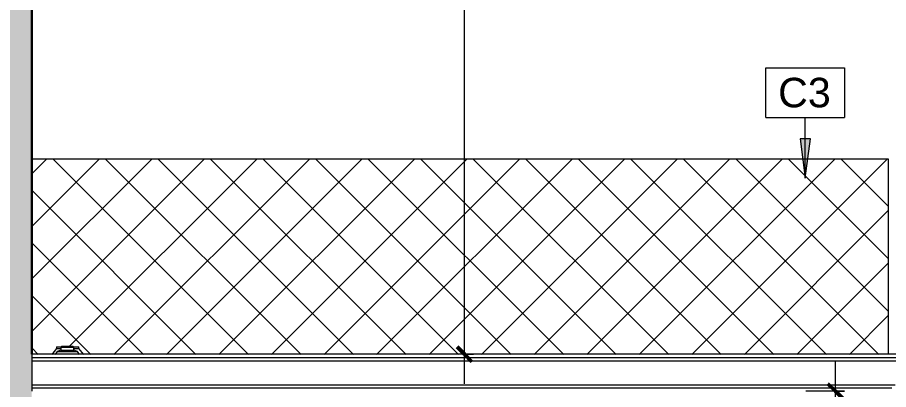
# Model space of a CAD drawing. Header units: inches. Extents: x -1287 to 1590, y -3558 to 989.
# Drawn here: x -1019.3 to -886.4, y -508.7 to -452 of the extents above; entities that cross this region are included whole.
import ezdxf

# ---------------------------------------------------------------- set-up
doc = ezdxf.new("R2010")
doc.units = ezdxf.units.IN
doc.header["$MEASUREMENT"] = 0
for name, color, linetype, lineweight in [('A-ANNO-DIMS', 211, 'Continuous', 9), ('A-ANNO-DIMS-48', 211, 'Continuous', 9), ('A-ANNO-KEYN', 231, 'Continuous', 9), ('A-GENM', 13, 'Continuous', 9), ('A-WALL', 113, 'Continuous', 18), ('A-WALL-PATT', 111, 'Continuous', 18), ('I-WALL', 2, 'Continuous', 18), ('Q-CASE', 31, 'Continuous', 9)]:
    doc.layers.add(name, color=color, linetype=linetype, lineweight=lineweight)
doc.styles.add('Arial', font='arial.ttf', dxfattribs={"height": 4.5})
doc.styles.add('Swis721 Lt BT', font='swissl.ttf', dxfattribs={"height": 4.5})
doc.dimstyles.new('OTJ_-_3_32__Linear', dxfattribs={"dimscale": 12, "dimtxt": 4.748918, "dimasz": 0.1875, "dimexe": 0.375, "dimexo": 0.25, "dimgap": 0.25, "dimtad": 1, "dimdec": 1, "dimrnd": 0.5, "dimzin": 3, "dimdsep": 46, "dimlunit": 4, "dimtxsty": 'Swis721 Lt BT', "dimblk1": 'OBLIQUE', "dimblk2": 'OBLIQUE', "dimsah": 1, "dimcen": 0.09, "dimdle": 0.375, "dimazin": 0, "dimtfac": 1, "dimtdec": 4, "dimtix": 1, "dimtmove": 0, "dimatfit": 3, "dimfxl": 1, "dimtvp": 1, "dimtfill": 1, "dimfrac": 2, "dimtolj": 1, "dimtzin": 0, "dimarcsym": 2})
doc.dimstyles.new('OTJ_-_3_32__Linear__1_2__Tolerance', dxfattribs={"dimscale": 12, "dimtxt": 4.748918, "dimasz": 0.1875, "dimexe": 0.375, "dimexo": 0.25, "dimgap": 0.25, "dimtad": 1, "dimdec": 1, "dimrnd": 0.5, "dimzin": 3, "dimdsep": 46, "dimlunit": 4, "dimtxsty": 'Swis721 Lt BT', "dimblk1": 'OBLIQUE', "dimblk2": 'OBLIQUE', "dimsah": 1, "dimcen": 0.09, "dimdle": 0.375, "dimazin": 0, "dimtfac": 1, "dimtdec": 4, "dimtix": 1, "dimtmove": 0, "dimatfit": 3, "dimfxl": 1, "dimtvp": 1, "dimfrac": 2, "dimtolj": 1, "dimtzin": 0, "dimarcsym": 2})

# ---------------------------------------------------------------- blocks, each defined once
blk = doc.blocks.new('Desk11 - Desk-7062043-1st Floor Construction')
at = {"layer": 'Q-CASE'}
h = blk.add_hatch(dxfattribs=at)
h.set_pattern_fill('FP_11', color=256, style=0, pattern_type=2)
h.set_pattern_definition([(45, (3276.612, -997.925), (-4.006467, 4.006467), []), (135, (3276.612, -997.925), (-4.006467, -4.006467), [])])
h.paths.add_polyline_path([(2390.22, -1501.29), (2390.22, -1471.48), (2259.55, -1471.48), (2259.55, -1501.29), (2262.6, -1501.29), (2263.33, -1500.41), (2263.33, -1500.16), (2264.02, -1500.16), (2264.17, -1500.02), (2265.79, -1500.02), (2265.92, -1500.16), (2266.74, -1500.16), (2266.74, -1500.41), (2267.48, -1501.29), (2389.86, -1501.29)], flags=0)
for p, q in [((2390.22, -1471.48), (2259.55, -1471.48)), ((2390.22, -1501.29), (2390.22, -1471.48))]:
    blk.add_line(p, q, dxfattribs=at)
blk = doc.blocks.new('Cast_Iron_Radiator_8182 - Cast_Iron_Radiator_8182-7588421-1st Floor Construction')
at = {"layer": 'A-GENM'}
for p, q in [((17.06, 1.63), (16.18, 2.37)), ((16.62, 1.55), (16.18, 1.85)), ((16.85, 0.99), (16.62, 1.55)), ((16.62, 1.55), (16.62, -1.55)), ((17.31, 1.63), (17.06, 1.63)), ((17.06, 1.63), (17.06, 1.03)), ((17.31, 1.63), (17.31, 0.98)), ((17.27, 0.99), (16.85, 0.99)), ((16.85, 0.99), (16.85, -0.99)), ((17.45, 0.82), (17.27, 0.99)), ((17.27, 0.99), (17.27, -0.99)), ((17.45, 0.82), (17.45, -0.82)), ((16.62, -1.55), (16.85, -0.99)), ((16.85, -0.99), (17.27, -0.99)), ((17.06, -1.01), (17.06, -1.77)), ((17.27, -0.99), (17.45, -0.82)), ((17.31, -0.96), (17.31, -1.77)), ((16.18, -1.85), (16.62, -1.55)), ((16.18, -2.51), (17.06, -1.77)), ((17.06, -1.77), (17.31, -1.77))]:
    blk.add_line(p, q, dxfattribs=at)
blk = doc.blocks.new('DIMBLOCK37-1st Floor Construction')
at = {"layer": 'A-ANNO-DIMS-48'}
for p, q in [((-894.5, -537.49), (-894.5, -504.49)), ((-893.09, -508.99), (-899, -508.99)), ((-894.5, -508.99), (-893.09, -508.99)), ((-883.77, -532.99), (-899, -532.99)), ((-894.5, -532.99), (-883.77, -532.99))]:
    blk.add_line(p, q, dxfattribs=at)
at = {"layer": 'A-ANNO-DIMS-48', "lineweight": 50}
for p, q in [((-894.5, -508.99), (-895.63, -507.86)), ((-894.5, -508.99), (-893.38, -510.11)), ((-894.5, -532.99), (-895.63, -531.86)), ((-894.5, -532.99), (-893.38, -534.11))]:
    blk.add_line(p, q, dxfattribs=at)
at = {"layer": 'A-ANNO-DIMS-48', "color": 0, "insert": (-903.51, -528.26), "char_height": 4.5, "width": 17.4579, "attachment_point": 1, "rotation": 90, "line_spacing_factor": 1.005062, "style": 'Swis721 Lt BT'}
blk.add_mtext('2\' - 0"', dxfattribs=at)
blk = doc.blocks.new('_Oblique')
at = {"color": 0, "linetype": 'ByBlock', "lineweight": -2}
blk.add_line((-0.5, -0.5), (0.5, 0.5), dxfattribs=at)
blk = doc.blocks.new('DIMBLOCK62-1st Floor Construction')
at = {"layer": 'A-ANNO-DIMS-48'}
for p, q in [((-951.09, -507.86), (-951.09, -330.99)), ((-949.68, -335.49), (-955.59, -335.49)), ((-951.09, -335.49), (-949.68, -335.49)), ((-949.68, -503.36), (-955.59, -503.36)), ((-951.09, -503.36), (-949.68, -503.36))]:
    blk.add_line(p, q, dxfattribs=at)
at = {"layer": 'A-ANNO-DIMS-48', "lineweight": 50}
for p, q in [((-951.09, -335.49), (-952.21, -334.36)), ((-951.09, -335.49), (-949.96, -336.61)), ((-951.09, -503.36), (-952.21, -502.24)), ((-951.09, -503.36), (-949.96, -504.49))]:
    blk.add_line(p, q, dxfattribs=at)
at = {"layer": 'A-ANNO-DIMS-48', "color": 0, "insert": (-960.09, -428.36), "char_height": 4.5, "width": 21.438, "attachment_point": 1, "rotation": 90, "line_spacing_factor": 1.005062, "style": 'Swis721 Lt BT', "bg_fill": 3, "box_fill_scale": 1.25, "bg_fill_color": 256, "bg_fill_true_color": 13158600, "bg_fill_transparency": 0}
blk.add_mtext('14\' - 0"', dxfattribs=at)
blk = doc.blocks.new('Keynote Tag - Keynote Number - Boxed-135510-1st Floor Construction')
at = {"layer": 'A-ANNO-KEYN'}
for p, q in [((-0.125, -0.0792), (-0.125, 0.0781)), ((-0.125, 0.0781), (0.125, 0.0781)), ((0.125, 0.0781), (0.125, -0.0792)), ((-0.125, -0.0792), (0.125, -0.0792))]:
    blk.add_line(p, q, dxfattribs=at)

msp = doc.modelspace()

# ---------------------------------------------------------------- hatches: boundary and pattern name
at = {"layer": 'A-ANNO-KEYN'}
msp.add_hatch(color=256, dxfattribs=at).paths.add_polyline_path([(-899.09, -476.48), (-898.3, -470.48), (-899.88, -470.48)], flags=0)
at = {"layer": 'A-WALL-PATT'}
h = msp.add_hatch(color=250, dxfattribs=at)
h.paths.add_polyline_path([(-1017.06, -1284.19), (-1017.06, -1208.44), (-1020.69, -1208.44), (-1020.69, -1196.94), (-1017.06, -1196.94), (-1017.06, -1161.23), (-1035.06, -1161.23), (-1035.06, -1284.19)], flags=0)
h.paths.add_polyline_path([(-1017.06, -1119.73), (-1017.06, -1003.94), (-1035.06, -1003.94), (-1035.06, -1119.73), (-1020.63, -1119.73)], flags=0)
h.paths.add_polyline_path([(-1035.06, -962.44), (-1017.06, -962.44), (-1017.06, -859.94), (-1035.06, -859.94), (-1035.06, -904.86)], flags=0)
h.paths.add_polyline_path([(-1017.06, -818.44), (-1017.06, -715.94), (-1035.06, -715.94), (-1035.06, -818.44)], flags=0)
h.paths.add_polyline_path([(-1035.06, -674.44), (-1017.06, -674.44), (-1017.06, -567.94), (-1035.06, -567.94), (-1035.06, -609.68)], flags=0)
h.paths.add_polyline_path([(-1035.06, -534.44), (-1017.06, -534.44), (-1017.06, -425.69), (-1035.06, -425.69), (-1035.06, -498.99)], flags=0)
h.paths.add_polyline_path([(-1020.63, -388.69), (-1017.06, -388.69), (-1017.06, -275.19), (-1035.06, -275.19), (-1035.06, -388.69)], flags=0)
h.paths.add_polyline_path([(-1035.06, -239.19), (-1017.06, -239.19), (-1017.06, -119.5), (-1035.06, -119.5), (-1035.06, -166.91)], flags=0)
h.paths.add_polyline_path([(-1035.06, -83.5), (-1017.06, -83.5), (-1017.06, 16.25), (-1035.06, 16.25), (-1035.06, -19.32)], flags=0)

# ---------------------------------------------------------------- linework, layer by layer
at = {"layer": 'A-ANNO-KEYN'}
for p, q in [((-899.09, -468.63), (-899.09, -467.2)), ((-899.09, -476.48), (-899.09, -468.63)), ((-898.3, -470.48), (-899.88, -470.48)), ((-899.88, -470.48), (-899.09, -476.48)), ((-899.09, -476.48), (-898.3, -470.48))]:
    msp.add_line(p, q, dxfattribs=at)
at = {"layer": 'A-WALL', "color": 8, "lineweight": 30}
msp.add_line((-1017.06, -503.36), (-1017.06, -425.69), dxfattribs=at)
at = {"layer": 'A-WALL'}
for p, q in [((-1017.06, -503.36), (-1017.06, -508.99)), ((-1017.06, -503.86), (-814.81, -503.86)), ((-1017.06, -504.36), (-814.81, -504.36)), ((-1017.06, -507.99), (-885.39, -507.99)), ((-1017.06, -508.49), (-885.89, -508.49))]:
    msp.add_line(p, q, dxfattribs=at)
at = {"layer": 'I-WALL'}
msp.add_line((-814.81, -503.36), (-1017.06, -503.36), dxfattribs=at)

# ---------------------------------------------------------------- block references
at = {"layer": 'A-ANNO-KEYN', "xscale": 47.99999999999997, "yscale": 47.99999999999997, "zscale": 47.99999999999997}
msp.add_blockref('Keynote Tag - Keynote Number - Boxed-135510-1st Floor Construction', (-899.09, -463.4), dxfattribs=at)
at = {"layer": 'A-GENM', "rotation": 89.99999999999937}
msp.add_blockref('Cast_Iron_Radiator_8182 - Cast_Iron_Radiator_8182-7588421-1st Floor Construction', (-1011.64, -519.55), dxfattribs=at)
at = {"layer": 'Q-CASE'}
msp.add_blockref('Desk11 - Desk-7062043-1st Floor Construction', (-3276.61, 997.92), dxfattribs=at)

# ---------------------------------------------------------------- texts
at = {"layer": 'A-ANNO-KEYN', "insert": (-903.24, -461.17), "char_height": 4.5, "width": 9.8475, "attachment_point": 1, "style": 'Arial'}
msp.add_mtext('C3', dxfattribs=at)

# ---------------------------------------------------------------- dimensions: what is measured, and where the dimension line sits
at = {"layer": 'A-ANNO-DIMS'}
dim = msp.add_linear_dim(base=(-894.5, -508.99), p1=(-880.77, -532.99), p2=(-896.09, -508.99), angle=90, dimstyle='OTJ_-_3_32__Linear__1_2__Tolerance', override={"dimpost": '<>', "dimfxl": 28.476608}, dxfattribs=at)
dim.commit()
dim.dimension.update_dxf_attribs({"geometry": 'DIMBLOCK37-1st Floor Construction', "text_midpoint": (-899.81, -520.99)})

# ---------------------------------------------------------------- next in the draw order: dimensions: what is measured, and where the dimension line sits
dim = msp.add_linear_dim(base=(-951.09, -335.49), p1=(-952.68, -503.36), p2=(-952.68, -335.49), angle=90, dimstyle='OTJ_-_3_32__Linear', override={"dimpost": '<>', "dimfxl": 167.875}, dxfattribs=at)
dim.commit()
dim.dimension.update_dxf_attribs({"geometry": 'DIMBLOCK62-1st Floor Construction', "text_midpoint": (-956.4, -419.43)})

doc.saveas('drawing.dxf')
